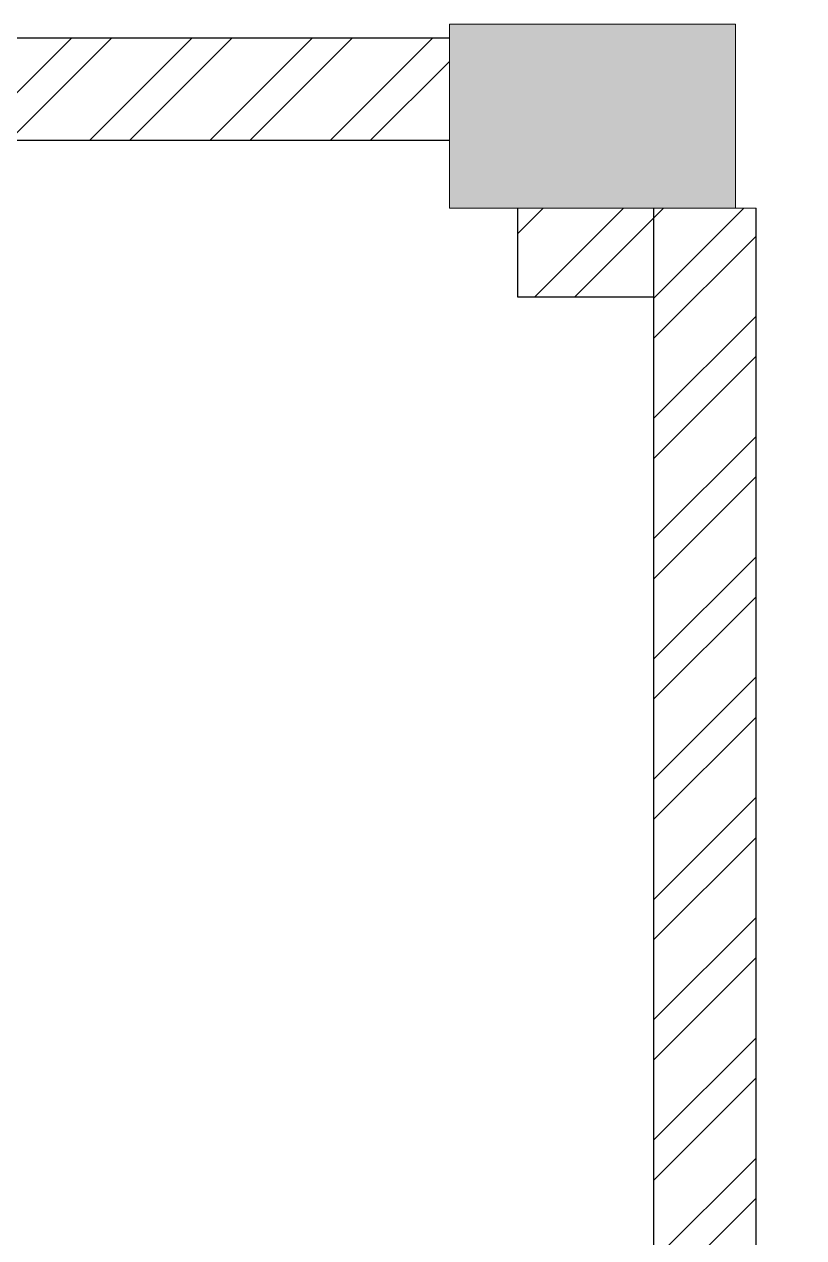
# Model space of a CAD drawing. Header units: feet. Extents: x 9925359 to 9932229, y -5941136 to -5927818.
# Drawn here: x 9931085 to 9932229, y -5929600 to -5927818 of the extents above; entities that cross this region are included whole.
import ezdxf

# ---------------------------------------------------------------- set-up
doc = ezdxf.new("R2010")
doc.units = ezdxf.units.FT
doc.header["$LTSCALE"] = 33
doc.header["$MEASUREMENT"] = 0
doc.layers.add('A-WALL', color=1, linetype='Continuous')
for name, color, linetype, lineweight in [('column hatch', 5, 'Continuous', 0), ('LENS-DIM', 252, 'Continuous', 5), ('LN-HATCH', 251, 'Continuous', 0)]:
    doc.layers.add(name, color=color, linetype=linetype, lineweight=lineweight)
pattern_1 = [(225, (-10084900.6, 5279619.6), (88.2999593, -88.2999593), []), (225, (-10084959.46, 5279619.6), (88.2999593, -88.2999593), [])]

# ---------------------------------------------------------------- blocks, each defined once
blk = doc.blocks.new('A$C50c8a3d0')
at = {"layer": 'column hatch'}
h = blk.add_hatch(color=8, dxfattribs=at)
h.dxf.hatch_style = 1
h.paths.add_polyline_path([(-3365.4, -6084.7), (-3785.4, -6084.7), (-3785.4, -6354.7), (-3365.4, -6354.7)])
h.paths.add_polyline_path([(-3365.4, -1714.7), (-3785.4, -1714.7), (-3785.4, -1984.7), (-3365.4, -1984.7)])
h.paths.add_polyline_path([(-3365.4, 2685.3), (-3785.4, 2685.3), (-3785.4, 2415.3), (-3365.4, 2415.3)])
h.paths.add_polyline_path([(-3365.4, 6035.3), (-3785.4, 6035.3), (-3785.4, 5765.3), (-3365.4, 5765.3)])
h.paths.add_polyline_path([(2984.6, 6035.3), (2564.6, 6035.3), (2564.6, 5765.3), (2984.6, 5765.3)])
h.paths.add_polyline_path([(3084.6, 2685.3), (2664.6, 2685.3), (2664.6, 2415.3), (3084.6, 2415.3)])
h.paths.add_polyline_path([(3084.6, -1714.7), (2664.6, -1714.7), (2664.6, -1984.7), (3084.6, -1984.7)])
h.paths.add_polyline_path([(3084.6, -6084.7), (2664.6, -6084.7), (2664.6, -6354.7), (3084.6, -6354.7)])
h.paths.add_polyline_path([(-145.4, -6084.7), (-565.4, -6084.7), (-565.4, -6354.7), (-145.4, -6354.7)])
h.paths.add_polyline_path([(-145.4, -1714.7), (-565.4, -1714.7), (-565.4, -1984.7), (-145.4, -1984.7)])
h.paths.add_polyline_path([(-145.4, 2685.3), (-565.4, 2685.3), (-565.4, 2415.3), (-145.4, 2415.3)])
at = {"layer": 'LN-HATCH'}
h = blk.add_hatch(dxfattribs=at)
h.set_pattern_fill('ANSI32', color=256, scale=333, angle=180)
h.set_pattern_definition(pattern_1)
h.paths.add_polyline_path([(-715.4, 5765.3), (-715.4, 5915.3), (-3365.4, 5915.3), (-3365.4, 5765.3)])
h.paths.add_polyline_path([(-565.4, 6015.3), (-565.4, 5865.3), (2564.6, 5865.3), (2564.6, 6015.3)])
h = blk.add_hatch(dxfattribs=at)
h.set_pattern_fill('ANSI32', color=256, scale=333, angle=180)
h.set_pattern_definition(pattern_1)
h.paths.add_polyline_path([(2564.6, 2785.3), (2564.6, 2435.3), (2664.6, 2435.3), (2664.6, 2685.3), (2864.6, 2685.3), (2864.6, 2785.3)])
h.paths.add_polyline_path([(2864.6, 5765.3), (2864.6, 2685.3), (3014.6, 2685.3), (3014.6, 5765.3)])
h.paths.add_polyline_path([(2764.6, 2415.3), (2764.6, -1714.7), (2914.6, -1714.7), (2914.6, 2415.3)])
h.paths.add_polyline_path([(2764.6, -1984.7), (2764.6, -6084.7), (2914.6, -6084.7), (2914.6, -1984.7)])
h = blk.add_hatch(dxfattribs=at)
h.set_pattern_fill('ANSI32', color=256, scale=333, angle=180)
h.set_pattern_definition(pattern_1)
h.paths.add_polyline_path([(2664.6, 5765.3), (2664.6, 5635.3), (2864.6, 5635.3), (2864.6, 5765.3)])
at = {"layer": 'A-WALL'}
for p, q in [((-715.4, 6015.3, -11587.4), (2564.6, 6015.3, -11587.4)), ((-565.4, 5865.3, -11587.4), (2564.6, 5865.3, -11587.4)), ((2664.6, 5765.3, -11587.4), (2664.6, 5635.3, -11587.4)), ((2864.6, 2685.3, -11587.4), (2864.6, 5765.3, -11587.4)), ((3014.6, 2685.3, -11587.4), (3014.6, 5765.3, -11587.4)), ((2664.6, 5635.3, -11587.4), (2864.6, 5635.3, -11587.4))]:
    blk.add_line(p, q, dxfattribs=at)
at = {"layer": 'column hatch', "color": 8}
blk.add_line((2664.6, 5765.3, -11587.4), (3014.6, 5765.3, -11587.4), dxfattribs=at)
at = {"layer": 'column hatch', "color": 8, "elevation": -11587.4}
blk.add_lwpolyline([(2564.6, 5765.3), (2564.6, 6035.3), (2984.6, 6035.3), (2984.6, 5765.3)], close=True, dxfattribs=at)

msp = doc.modelspace()

# ---------------------------------------------------------------- block references
at = {"layer": 'LENS-DIM', "color": 2}
msp.add_blockref('A$C50c8a3d0', (9929144.6, -5933853.2), dxfattribs=at)

doc.saveas('drawing.dxf')
